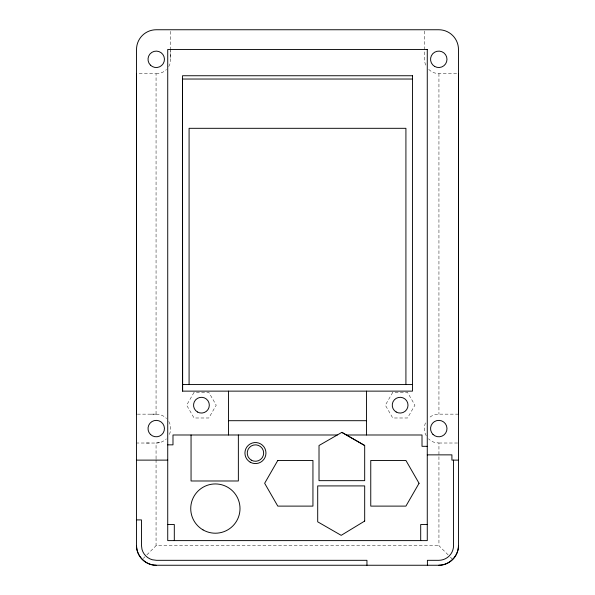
<?xml version="1.0" encoding="UTF-8"?>
<svg xmlns="http://www.w3.org/2000/svg" width="595" height="595" viewBox="0 0 595 595"><rect width="100%" height="100%" fill="white"/><g stroke="black" fill="none" stroke-linecap="round" stroke-linejoin="round"><path stroke-width="0.45" stroke-dasharray="2.98 2.23" d="M168.749 66.543A14.459 14.459 0 0 0 170.691 59.314L170.676 50.88M170.676 49.965L170.683 31.066M448.117 554.867L438.939 545.704L438.939 443.015L435.027 442.546A14.459 14.459 0 0 1 428.541 438.805M156.061 414.15L156.061 73.75L137.185 73.75M146.883 554.867L156.061 545.704L438.939 545.704M143.321 558.422L144.92 556.823M159.802 442.568L156.061 443.037L136.523 443.015M458.477 414.15L438.939 414.15L435.027 414.618A14.459 14.459 0 0 0 428.541 418.359M151.004 414.15L156.403 414.15A14.436 14.436 0 0 1 166.555 418.493M428.712 69.37A14.459 14.459 0 0 0 438.939 73.602L457.592 73.602M137.408 414.15L156.403 414.15M438.939 443.015L457.592 443.015M146.296 443.015L151.004 443.037M156.061 73.75L156.232 73.773A14.459 14.459 0 0 0 166.451 69.541M450.437 557.188L452.75 559.493M438.939 73.602L438.939 414.15M424.48 31.066L424.48 59.15A14.459 14.459 0 0 0 426.057 65.718M170.668 49.459L170.668 59.15M156.061 458.76L156.061 443.037A14.436 14.436 0 0 0 166.317 438.909M156.061 459.69L156.061 545.704M168.816 421.513A14.436 14.436 0 0 1 168.645 435.942M426.251 435.808A14.459 14.459 0 0 1 426.251 421.357M194.044 392.38L186.651 405.18L194.044 417.988L208.83 417.988L216.223 405.18L208.83 392.38L194.044 392.38M392.737 392.38L385.352 405.18L392.737 417.988L407.523 417.988L414.916 405.18L407.523 392.38L392.737 392.38"/><path stroke-width="0.89" d="M136.523 414.15L136.523 73.75M458.477 414.15L458.477 73.602M458.477 545.541C458.559 556.124 449.322 565.272 438.768 565.25L156.232 565.25C145.671 565.287 136.426 556.124 136.523 545.541L136.523 49.459A19.709 19.709 0 0 1 156.232 29.75L438.768 29.75A19.709 19.709 0 0 1 458.477 49.459L458.477 545.541A19.709 19.709 0 0 1 438.768 565.25M341.85 432.364L319.017 445.506L319.017 480.656L364.683 480.656L364.683 445.499L341.85 432.364L364.683 445.506M412.484 79.031L182.516 79.031L182.643 391.131M182.643 384.563L412.484 384.563M228.51 420.695L366.49 420.695M337.283 434.99L172.989 434.99L172.989 444.844L167.731 444.844M346.416 434.99L422.011 434.99L422.011 446.324L427.27 446.324M427.27 454.863L451.91 454.863L451.91 460.121L458.477 460.121M136.523 460.121L167.731 460.121M136.523 519.911L141.446 519.911L141.446 545.213L141.997 549.356A14.741 14.741 0 0 0 152.417 559.776L156.559 560.319L366.951 560.319L366.951 565.25M167.731 524.515L174.305 524.515L174.305 540.61M427.27 524.515L420.695 524.515L420.695 540.61M453.554 460.121L453.554 545.541A14.786 14.786 0 0 1 438.768 560.319L427.403 560.319L427.403 565.25M405.916 384.563L405.916 128.312L189.084 128.312L189.084 384.563M366.49 391.131L366.49 434.99M238.364 434.99L238.364 480.983L191.054 480.983L191.054 434.99M228.51 391.131L228.51 434.99M156.232 565.25A19.709 19.709 0 0 1 136.523 545.541M277.791 460.448L264.649 483.281L277.791 506.114L312.94 506.114L312.94 460.448L277.791 460.448M419.059 483.281L405.916 506.114L370.759 506.114L370.759 460.448L405.916 460.448L419.051 483.281M364.683 521.064L341.195 535.344L317.7 521.822L317.708 485.914L364.683 485.914L364.683 521.064M427.27 49.459L167.731 49.459L167.731 540.61L427.27 540.61L427.27 49.459M412.484 75.744L182.516 75.744L182.516 391.131L412.484 391.131L412.484 75.744M150.423 65.123A8.211 8.211 0 0 0 164.168 61.441A8.211 8.211 0 0 0 154.105 51.386A8.211 8.211 0 0 0 150.423 65.123M434.662 66.432A8.211 8.211 0 0 0 446.979 59.314A8.211 8.211 0 0 0 434.662 52.204A8.211 8.211 0 0 0 434.662 66.432M432.959 434.387A8.211 8.211 0 0 0 446.704 430.706A8.211 8.211 0 0 0 436.641 420.65A8.211 8.211 0 0 0 432.959 434.387M150.423 434.387A8.211 8.211 0 0 0 164.168 430.706A8.211 8.211 0 0 0 154.105 420.65A8.211 8.211 0 0 0 150.423 434.387M251.343 460.173A8.211 8.211 0 0 0 263.659 453.055A8.211 8.211 0 0 0 251.343 445.945A8.211 8.211 0 0 0 251.343 460.173M396.188 412.008A7.884 7.884 0 0 0 408.014 405.18A7.884 7.884 0 0 0 396.188 398.353A7.884 7.884 0 0 0 396.188 412.008M197.495 412.008A7.884 7.884 0 0 0 209.321 405.18A7.884 7.884 0 0 0 197.495 398.353A7.884 7.884 0 0 0 197.495 412.008M250.19 462.166A10.509 10.509 0 0 0 265.965 453.055A10.509 10.509 0 0 0 250.19 443.952A10.509 10.509 0 0 0 250.19 462.166M203.051 529.914A24.64 24.64 0 0 0 240.008 508.576A24.64 24.64 0 0 0 203.051 487.238A24.64 24.64 0 0 0 203.051 529.914"/></g></svg>
